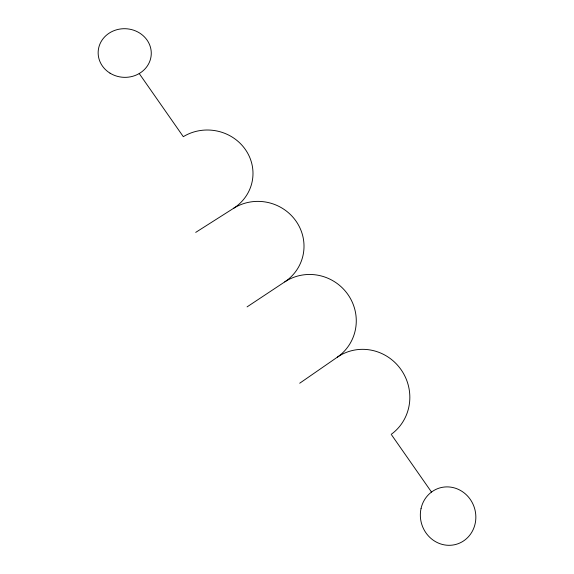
<?xml version="1.0" encoding="UTF-8"?>
<svg xmlns="http://www.w3.org/2000/svg" width="574" height="574" viewBox="0 0 574 574"><rect width="100%" height="100%" fill="white"/><g stroke="black" fill="none" stroke-linecap="round" stroke-linejoin="round"><path stroke-width="0.86" d="M299.707 383.224L337.318 357.193A46.02 44.923 37.6 0 0 347.944 294.541A46.02 44.923 37.6 0 0 284.74 281.906L247.071 306.889M195.712 232.391L233.417 208.419A45.425 43.889 16.9 0 1 296.041 221.155A45.425 43.889 16.9 0 1 284.74 281.906M139.217 73.537L183.307 136.677A45.03 42.706 8.4 0 1 245.371 149.505A45.03 42.706 8.4 0 1 233.417 208.419M391.662 435.006L431.505 492.061M337.318 357.193A47.068 45.568 60.1 0 1 401.111 369.721A47.068 45.568 60.1 0 1 391.203 434.353M109.978 73.128A26.569 24.316 3.3 0 0 151.22 54.839A26.569 24.316 3.3 0 0 112.942 31.111A26.569 24.316 3.3 0 0 109.978 73.128M421.065 508.421A29.374 27.588 72.3 0 0 456.129 544.353A29.374 27.588 72.3 0 0 467.085 495.534A29.374 27.588 72.3 0 0 421.065 508.421"/></g></svg>
